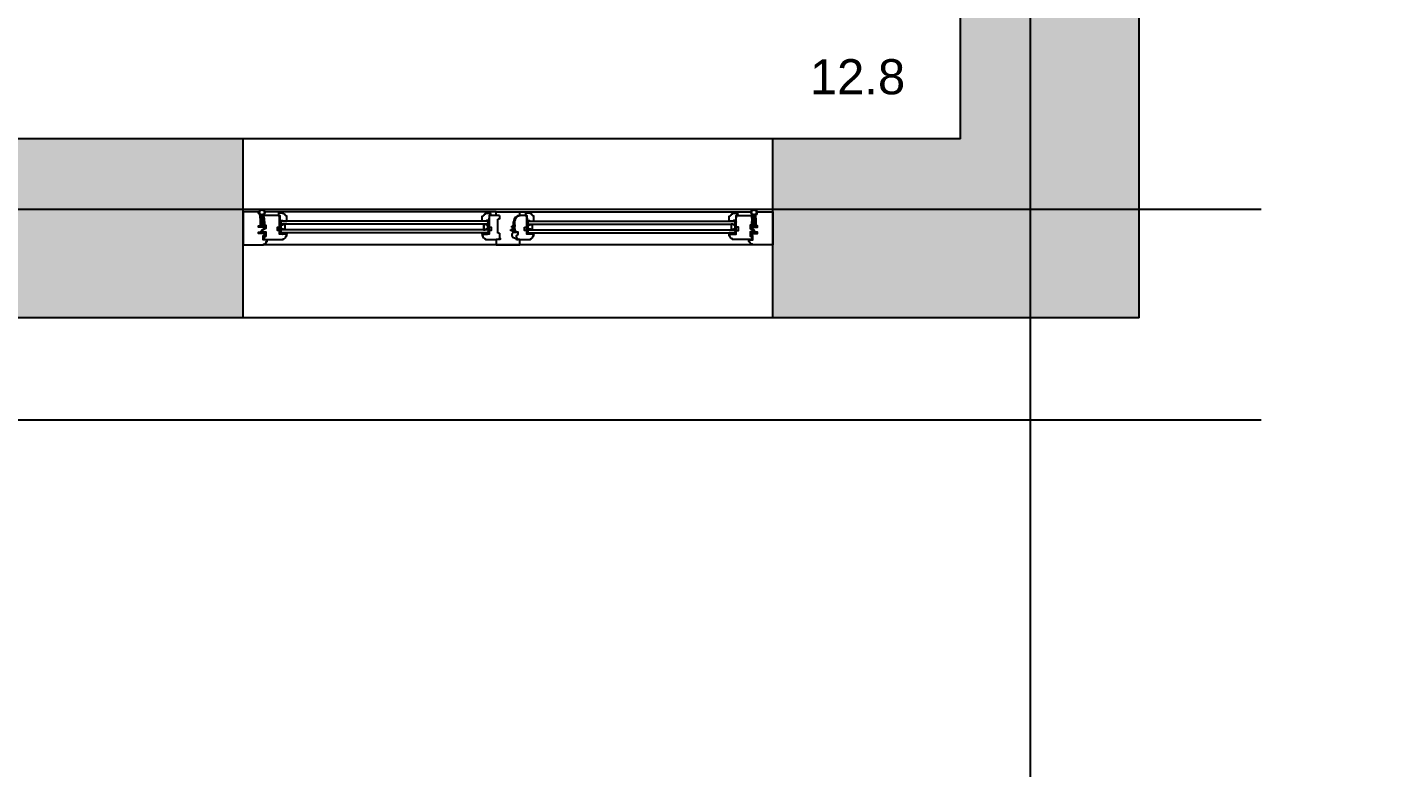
# Model space of a CAD drawing. Header units: millimetres. Extents: x 11159 to 50121, y 18346 to 37577.
# Drawn here: x 42334 to 46228, y 22565 to 24674 of the extents above; entities that cross this region are included whole.
import ezdxf

# ---------------------------------------------------------------- set-up
doc = ezdxf.new("R2010")
doc.units = ezdxf.units.MM
for name, color, linetype in [('area', 1, 'Continuous'), ('axis', 40, 'Continuous'), ('df', 7, 'Continuous'), ('dim', 7, 'Continuous'), ('HATCH', 8, 'Continuous'), ('wall', 5, 'Continuous')]:
    doc.layers.add(name, color=color, linetype=linetype)
doc.styles.add('KOTE', font='romrust.shx', dxfattribs={"width": 0.8})
doc.styles.get("Standard").update_dxf_attribs({"font": 'arial.ttf'})
doc.dimstyles.new('ayala 50', dxfattribs={"dimscale": 50, "dimtxt": 2.5, "dimasz": 1, "dimexe": 1, "dimexo": 2, "dimgap": 1, "dimtad": 1, "dimdec": 4, "dimzin": 9, "dimdsep": 46, "dimtxsty": 'KOTE', "dimblk": 'ARCHTICK', "dimcen": 0.09, "dimdle": 1, "dimadec": 0, "dimazin": 0, "dimtfac": 0.666667, "dimtdec": 4, "dimtix": 1, "dimtmove": 2, "dimatfit": 3, "dimfxl": 1, "dimtvp": 1, "dimtolj": 1, "dimarcsym": 0})

# ---------------------------------------------------------------- blocks, each defined once
blk = doc.blocks.new('_ArchTick')
at = {"color": 0, "linetype": 'ByBlock', "const_width": 0.15}
blk.add_lwpolyline([(-0.5, -0.5), (0.5, 0.5)], dxfattribs=at)
blk = doc.blocks.new('*D52')
at = {"layer": 'Defpoints', "color": 0}
for p in [(49394.9, 26556.4), (45194.9, 19753.4), (49394.9, 19753.4)]:
    blk.add_point(p, dxfattribs=at)
at = {"layer": 'dim', "color": 4, "lineweight": -2}
for p, q in [((49394.9, 26456.4), (49394.9, 19653.4)), ((45094.9, 19753.4), (49494.9, 19753.4))]:
    blk.add_line(p, q, dxfattribs=at)
at = {"layer": 'dim', "color": 4, "lineweight": -2, "xscale": 100, "yscale": 100, "zscale": 100, "rotation": 180}
blk.add_blockref('_ArchTick', (45194.9, 19753.4), dxfattribs=at)
at = {"layer": 'dim', "color": 4, "lineweight": -2, "xscale": 100, "yscale": 100, "zscale": 100}
blk.add_blockref('_ArchTick', (49394.9, 19753.4), dxfattribs=at)
at = {"layer": 'dim', "color": 3, "insert": (47294.9, 19873.4), "char_height": 200, "attachment_point": 5, "style": 'KOTE'}
blk.add_mtext('\\A1;4200', dxfattribs=at)
blk = doc.blocks.new('*D53')
at = {"layer": 'Defpoints', "color": 0}
for p in [(49394.9, 26556.4), (34394.9, 23556.4), (49394.9, 19246.4)]:
    blk.add_point(p, dxfattribs=at)
at = {"layer": 'dim', "color": 4, "lineweight": -2}
for p, q in [((49394.9, 26456.4), (49394.9, 19146.4)), ((34394.9, 23456.4), (34394.9, 19146.4)), ((34294.9, 19246.4), (49494.9, 19246.4))]:
    blk.add_line(p, q, dxfattribs=at)
at = {"layer": 'dim', "color": 4, "lineweight": -2, "xscale": 100, "yscale": 100, "zscale": 100, "rotation": 180}
blk.add_blockref('_ArchTick', (34394.9, 19246.4), dxfattribs=at)
at = {"layer": 'dim', "color": 4, "lineweight": -2, "xscale": 100, "yscale": 100, "zscale": 100}
blk.add_blockref('_ArchTick', (49394.9, 19246.4), dxfattribs=at)
at = {"layer": 'dim', "color": 3, "insert": (41894.9, 19366.4), "char_height": 200, "attachment_point": 5, "style": 'KOTE'}
blk.add_mtext('\\A1;15000', dxfattribs=at)
blk = doc.blocks.new('Joint-K7335')
at = {"layer": 'df', "color": 7}
for points in [[(3.9, 10.7, -0.206505), (4.5, 11.8, -0.277528), (4.6, 11.7), (4.7, 11.5, 0.626267), (5.4, 11.5, 0.131441), (5.5, 11.7), (5.5, 18, 0.509109), (4.6, 18.4, -0.294424), (2, 18.3, 0.173488), (1.3, 18.5), (0, 18.5), (0, 2.1, 0.415334), (1.2, 0.9, 0.048115), (1.5, 0.9, 0.113375), (1.5, 1), (4, 2.8, 0.235966), (4, 2.9), (4, 3.3, 0.247659), (4, 3.4, 0.287937), (3.6, 3.4), (1.8, 2.3, -0.576722), (1.5, 2.5), (1.5, 3.3, -0.235966), (1.6, 3.5), (4, 5.3, 0.235966), (4, 5.3), (4, 5.7, 0.247659), (4, 5.8, 0.287937), (3.6, 5.8), (1.8, 4.8, -0.576722), (1.5, 5), (1.5, 6.3, -0.384094), (2.6, 7.5, -0.021813), (2.7, 7.5), (6.5, 7.5), (6.5, 7.6, 0.333043), (5.7, 8.5, -0.293245), (5.3, 8.9, 0.008528), (5.2, 9.3, 0.265517), (5, 9.5, 0.023748), (4.8, 9.5, -0.356149), (3.9, 10.7, -0.356149)], [(3.2, 10.8, 0.355005), (4.6, 8.8, -0.567624), (4.7, 8.8, -0.24708), (4.4, 8.7), (2.2, 9, -0.351704), (1.2, 10.1), (1.2, 12.9, -0.414214), (1.5, 13.2), (1.6, 13.2, 0.277073), (1.9, 13.4), (3.7, 16.8, -0.041112), (3.8, 17), (4.1, 17.7, -0.50666), (4.6, 17.7, -0.2771), (4.6, 17.5), (4.6, 13.3, 0.213422), (4.7, 13.1, -0.886227), (4.4, 12.6, 0.250571), (3.2, 10.8)]]:
    blk.add_lwpolyline(points, format="xyb", dxfattribs=at)
blk.add_lwpolyline([(1.6, 17.8, 0.632714), (1, 17.6), (1, 14.2, 0.78091), (1.6, 14.1), (3.2, 17.1, -0.117333), (3.3, 17.2, 1.218085), (3, 17.5, -0.285776), (2.7, 17.3, -0.145588)], format="xyb", close=True, dxfattribs=at)

msp = doc.modelspace()

# ---------------------------------------------------------------- hatches: boundary and pattern name
at = {"ltscale": 10}
h = msp.add_hatch(dxfattribs=at)
h.set_pattern_fill('ANGLE', color=4, scale=0.15, angle=-45, style=0)
h.set_pattern_definition([(45, (40391.3651, 24903.6607), (0.74087113, -0.74087113), [0.762, -0.28575]), (315, (40391.3651, 24903.6607), (-0.74087113, -0.74087113), [0.762, -0.28575])])
edge = h.paths.add_edge_path()
edge.add_line((43053.90031, 24122.0771), (43056.90031, 24122.0771))
edge.add_line((43056.90031, 24122.0771), (43056.90031, 24120.0771))
edge.add_arc((43055.40031, 24120.47322), 1.55142, 194.79301761, 345.20698239, ccw=False)
edge.add_line((43053.90031, 24120.0771), (43053.90031, 24122.0771))
h = msp.add_hatch(dxfattribs=at)
h.set_pattern_fill('ANGLE', color=4, scale=0.15, angle=-45, style=0)
h.set_pattern_definition([(45, (40385.8651, 24903.6607), (0.74087113, -0.74087113), [0.762, -0.28575]), (315, (40385.8651, 24903.6607), (-0.74087113, -0.74087113), [0.762, -0.28575])])
edge = h.paths.add_edge_path()
edge.add_line((43054.41111, 24124.0771), (43060.40031, 24124.0771))
edge.add_arc((43059.65031, 24123.0771), 1.25, -53.13010235, 53.13010235, ccw=False)
edge.add_line((43060.40031, 24122.0771), (43054.41111, 24122.0771))
edge.add_arc((43055.13457, 24123.0771), 1.23426, 125.88414978, 234.11585022, ccw=False)
h = msp.add_hatch(dxfattribs=at)
h.set_pattern_fill('ANGLE', color=4, scale=0.15, angle=-45, style=0)
h.set_pattern_definition([(135, (46319.4356, 24903.6607), (-0.74087113, -0.74087113), [0.762, -0.28575]), (225, (46319.4356, 24903.6607), (0.74087113, -0.74087113), [0.762, -0.28575])])
edge = h.paths.add_edge_path()
edge.add_line((43650.88951, 24124.0771), (43644.90031, 24124.0771))
edge.add_arc((43645.65031, 24123.0771), 1.25, 126.86989765, 233.13010235)
edge.add_line((43644.90031, 24122.0771), (43650.88951, 24122.0771))
edge.add_arc((43650.16605, 24123.0771), 1.23426, 305.88414978, 414.11585022)
h = msp.add_hatch(dxfattribs=at)
h.set_pattern_fill('ANGLE', color=4, scale=0.15, angle=-45, style=0)
h.set_pattern_definition([(135, (46313.9356, 24903.6607), (-0.74087113, -0.74087113), [0.762, -0.28575]), (225, (46313.9356, 24903.6607), (0.74087113, -0.74087113), [0.762, -0.28575])])
edge = h.paths.add_edge_path()
edge.add_line((43651.40031, 24122.0771), (43648.40031, 24122.0771))
edge.add_line((43648.40031, 24122.0771), (43648.40031, 24120.0771))
edge.add_arc((43649.90031, 24120.47322), 1.55142, 194.79301761, 345.20698239)
edge.add_line((43651.40031, 24120.0771), (43651.40031, 24122.0771))
h = msp.add_hatch(dxfattribs=at)
h.set_pattern_fill('ANGLE', color=4, scale=0.15, angle=-45, style=0)
h.set_pattern_definition([(45, (41095.8651, 24903.6607), (0.74087113, -0.74087113), [0.762, -0.28575]), (315, (41095.8651, 24903.6607), (-0.74087113, -0.74087113), [0.762, -0.28575])])
edge = h.paths.add_edge_path()
edge.add_line((43758.40031, 24122.0771), (43761.40031, 24122.0771))
edge.add_line((43761.40031, 24122.0771), (43761.40031, 24120.0771))
edge.add_arc((43759.90031, 24120.47322), 1.55142, 194.79301761, 345.20698239, ccw=False)
edge.add_line((43758.40031, 24120.0771), (43758.40031, 24122.0771))
h = msp.add_hatch(dxfattribs=at)
h.set_pattern_fill('ANGLE', color=4, scale=0.15, angle=-45, style=0)
h.set_pattern_definition([(45, (41090.3651, 24903.6607), (0.74087113, -0.74087113), [0.762, -0.28575]), (315, (41090.3651, 24903.6607), (-0.74087113, -0.74087113), [0.762, -0.28575])])
edge = h.paths.add_edge_path()
edge.add_line((43758.91111, 24124.0771), (43764.90031, 24124.0771))
edge.add_arc((43764.15031, 24123.0771), 1.25, -53.13010235, 53.13010235, ccw=False)
edge.add_line((43764.90031, 24122.0771), (43758.91111, 24122.0771))
edge.add_arc((43759.63457, 24123.0771), 1.23426, 125.88414978, 234.11585022, ccw=False)
h = msp.add_hatch()
h.set_pattern_fill('ANGLE', color=256, scale=0.15, angle=-45, style=0)
h.set_pattern_definition([(135, (47023.9356, 24903.6607), (-0.74087113, -0.74087113), [0.762, -0.28575]), (225, (47023.9356, 24903.6607), (0.74087113, -0.74087113), [0.762, -0.28575])])
edge = h.paths.add_edge_path()
edge.add_line((44355.38951, 24124.0771), (44349.40031, 24124.0771))
edge.add_arc((44350.15031, 24123.0771), 1.25, 126.86989765, 233.13010235)
edge.add_line((44349.40031, 24122.0771), (44355.38951, 24122.0771))
edge.add_arc((44354.66605, 24123.0771), 1.23426, 305.88414978, 414.11585022)
h = msp.add_hatch()
h.set_pattern_fill('ANGLE', color=256, scale=0.15, angle=-45, style=0)
h.set_pattern_definition([(135, (47018.4356, 24903.6607), (-0.74087113, -0.74087113), [0.762, -0.28575]), (225, (47018.4356, 24903.6607), (0.74087113, -0.74087113), [0.762, -0.28575])])
edge = h.paths.add_edge_path()
edge.add_line((44355.90031, 24122.0771), (44352.90031, 24122.0771))
edge.add_line((44352.90031, 24122.0771), (44352.90031, 24120.0771))
edge.add_arc((44354.40031, 24120.47322), 1.55142, 194.79301761, 345.20698239)
edge.add_line((44355.90031, 24120.0771), (44355.90031, 24122.0771))
h = msp.add_hatch(dxfattribs=at)
h.set_pattern_fill('BRASS', color=4, scale=0.3, angle=-45, style=0)
h.set_pattern_definition([(45, (40391.365, 24890.6607), (1.3470384, -1.3470384), []), (45, (40392.0386, 24889.9872), (1.3470384, -1.3470384), [0.9525, -0.47625])])
h.paths.add_polyline_path([(43058.40031, 24085.0771), (43058.40031, 24089.0771), (43070.40031, 24089.0771), (43070.40031, 24085.0771)])
h = msp.add_hatch(dxfattribs=at)
h.set_pattern_fill('ANGLE', color=4, scale=0.15, angle=-45, style=0)
h.set_pattern_definition([(45, (40391.3651, 24890.6607), (0.74087113, -0.74087113), [0.762, -0.28575]), (315, (40391.3651, 24890.6607), (-0.74087113, -0.74087113), [0.762, -0.28575])])
h.paths.add_polyline_path([(43070.40031, 24085.0771), (43070.40031, 24089.0771), (43074.40031, 24089.0771), (43074.40031, 24085.0771)])
h = msp.add_hatch(dxfattribs=at)
h.set_pattern_fill('ANGLE', color=4, scale=0.15, angle=-45, style=0)
h.set_pattern_definition([(135, (46313.9356, 24890.6607), (-0.74087113, -0.74087113), [0.762, -0.28575]), (225, (46313.9356, 24890.6607), (0.74087113, -0.74087113), [0.762, -0.28575])])
h.paths.add_polyline_path([(43634.90031, 24085.0771), (43634.90031, 24089.0771), (43630.90031, 24089.0771), (43630.90031, 24085.0771)])
h = msp.add_hatch(dxfattribs=at)
h.set_pattern_fill('BRASS', color=4, scale=0.3, angle=-45, style=0)
h.set_pattern_definition([(135, (46313.9356, 24890.6607), (-1.3470384, -1.3470384), []), (135, (46313.262, 24889.9872), (-1.3470384, -1.3470384), [0.9525, -0.47625])])
h.paths.add_polyline_path([(43646.90031, 24085.0771), (43646.90031, 24089.0771), (43634.90031, 24089.0771), (43634.90031, 24085.0771)])
h = msp.add_hatch(dxfattribs=at)
h.set_pattern_fill('ANSI35', color=4, scale=0.2, style=0)
h.set_pattern_definition([(225, (43592.3109, 26755.0439), (0.8980256, -0.8980256), []), (225, (43591.4129, 26755.0439), (0.8980256, -0.8980256), [1.5875, -0.3175, 0, -0.3175])])
h.paths.add_polyline_path([(43682.90031, 24070.0771), (43680.90031, 24070.0771), (43680.90031, 24074.0771), (43682.90031, 24074.0771)])
h = msp.add_hatch(dxfattribs=at)
h.set_pattern_fill('BRASS', color=4, scale=0.3, angle=-45, style=0)
h.set_pattern_definition([(45, (41095.865, 24890.6607), (1.3470384, -1.3470384), []), (45, (41096.5386, 24889.9872), (1.3470384, -1.3470384), [0.9525, -0.47625])])
h.paths.add_polyline_path([(43762.90031, 24085.0771), (43762.90031, 24089.0771), (43774.90031, 24089.0771), (43774.90031, 24085.0771)])
h = msp.add_hatch(dxfattribs=at)
h.set_pattern_fill('ANGLE', color=4, scale=0.15, angle=-45, style=0)
h.set_pattern_definition([(45, (41095.8651, 24890.6607), (0.74087113, -0.74087113), [0.762, -0.28575]), (315, (41095.8651, 24890.6607), (-0.74087113, -0.74087113), [0.762, -0.28575])])
h.paths.add_polyline_path([(43774.90031, 24085.0771), (43774.90031, 24089.0771), (43778.90031, 24089.0771), (43778.90031, 24085.0771)])
h = msp.add_hatch()
h.set_pattern_fill('ANGLE', color=256, scale=0.15, angle=-45, style=0)
h.set_pattern_definition([(135, (47018.4356, 24890.6607), (-0.74087113, -0.74087113), [0.762, -0.28575]), (225, (47018.4356, 24890.6607), (0.74087113, -0.74087113), [0.762, -0.28575])])
h.paths.add_polyline_path([(44339.40031, 24085.0771), (44339.40031, 24089.0771), (44335.40031, 24089.0771), (44335.40031, 24085.0771)])
h = msp.add_hatch()
h.set_pattern_fill('BRASS', color=256, scale=0.3, angle=-45, style=0)
h.set_pattern_definition([(135, (47018.4356, 24890.6607), (-1.3470384, -1.3470384), []), (135, (47017.762, 24889.9872), (-1.3470384, -1.3470384), [0.9525, -0.47625])])
h.paths.add_polyline_path([(44351.40031, 24085.0771), (44351.40031, 24089.0771), (44339.40031, 24089.0771), (44339.40031, 24085.0771)])
at = {"layer": 'HATCH', "true_color": 0x2b2b2b}
h = msp.add_hatch(color=250, dxfattribs=at)
h.dxf.hatch_style = 1
h.paths.add_polyline_path([(38584.90031, 23756.3771), (38119.90031, 23756.3771), (38119.90031, 24551.33276), (37869.90031, 24551.33276), (37869.90031, 24356.3771), (36639.90031, 24356.3771), (36639.90031, 23846.3771), (37684.90031, 23846.3771), (37684.90031, 23246.3771), (38584.90031, 23246.3771)])
h.paths.add_polyline_path([(35129.90031, 24356.3771), (34594.90031, 24356.3771), (34594.90031, 28296.3771), (36414.90031, 28296.3771), (36414.90031, 28896.3771), (37869.90031, 28896.3771), (37869.90031, 25361.33276), (38119.90031, 25361.33276), (38119.90031, 30696.3771), (40509.90031, 30696.3771), (40509.90031, 30816.3771), (38119.90031, 30816.3771), (38119.90031, 31066.3771), (37869.90031, 31066.3771), (37869.90031, 30816.3771), (37219.90031, 30816.3771), (37219.90031, 30696.3771), (37869.90031, 30696.3771), (37869.90031, 29016.3771), (36414.90031, 29016.3771), (36414.90031, 29366.37714), (36294.90031, 29366.37714), (36294.90031, 28416.3771), (34594.90031, 28416.3771), (34594.90031, 28801.3771), (34084.90031, 28801.3771), (34084.90031, 23846.3771), (35129.90031, 23846.3771)])
h.paths.add_polyline_path([(42949.90031, 24356.3771), (41719.90031, 24356.3771), (41719.90031, 27856.3771), (41794.90031, 27856.3771), (41794.90031, 27976.3771), (41719.90031, 27976.3771), (41719.90031, 28581.3771), (41469.90031, 28581.3771), (41469.90031, 23756.3771), (41004.90031, 23756.3771), (41004.90031, 23246.3771), (41904.90031, 23246.3771), (41904.90031, 23846.3771), (42949.90031, 23846.3771)])
h.paths.add_polyline_path([(45504.90031, 35266.3771), (44249.90031, 35266.3771), (44249.90031, 34756.3771), (44994.90031, 34756.3771), (44994.90031, 30816.3771), (42504.90031, 30816.3771), (42504.90031, 30696.3771), (42599.90031, 30696.3771), (42599.90031, 30106.3771), (42719.90031, 30106.3771), (42719.90031, 30696.3771), (44194.90031, 30696.3771), (44194.90031, 30296.3771), (44994.90031, 30296.3771), (44994.90031, 28576.3771), (42719.90031, 28576.3771), (42719.90031, 29396.3771), (42599.90031, 29396.3771), (42599.90031, 27976.3771), (42504.90031, 27976.3771), (42504.90031, 27856.3771), (42719.90031, 27856.3771), (42719.90031, 28456.3771), (44994.90031, 28456.3771), (44994.90031, 24356.3771), (44459.90031, 24356.3771), (44459.90031, 23846.3771), (45504.90031, 23846.3771)])
h.paths.add_polyline_path([(44994.90031, 30416.3771), (44314.90031, 30416.3771), (44314.90031, 30696.3771), (44994.90031, 30696.3771)], flags=16)
h.paths.add_polyline_path([(41719.90031, 34756.3771), (42539.90031, 34756.3771), (42539.90031, 35266.3771), (40649.90031, 35266.3771), (40649.90031, 34756.3771), (41469.90031, 34756.3771), (41469.90031, 30816.3771), (41319.90031, 30816.3771), (41319.90031, 30696.3771), (41469.90031, 30696.3771), (41469.90031, 30091.3771), (41719.90031, 30091.3771), (41719.90031, 30696.3771), (41794.90031, 30696.3771), (41794.90031, 30816.3771), (41719.90031, 30816.3771), (41719.90031, 30856.3771)])
h.paths.add_polyline_path([(36509.90031, 30816.3771), (34594.90031, 30816.3771), (34594.90031, 34756.3771), (35339.90031, 34756.3771), (35339.90031, 35266.3771), (34084.90031, 35266.3771), (34084.90031, 30311.3771), (34594.90031, 30311.3771), (34594.90031, 30696.3771), (36294.90031, 30696.3771), (36294.90031, 30076.37714), (36414.90031, 30076.37714), (36414.90031, 30696.3771), (36509.90031, 30696.3771)])
h.paths.add_polyline_path([(38939.90031, 35266.3771), (37049.90031, 35266.3771), (37049.90031, 34756.3771), (37869.90031, 34756.3771), (37869.90031, 34506.3771), (38119.90031, 34506.3771), (38119.90031, 34756.3771), (38939.90031, 34756.3771)])
h.paths.add_polyline_path([(38497.03235, 36456.3771), (38097.03235, 36456.3771), (38097.03235, 36056.3771), (38497.03235, 36056.3771)])
h.paths.add_polyline_path([(41492.76828, 36456.3771), (41092.76828, 36456.3771), (41092.76828, 36056.3771), (41492.76828, 36056.3771)])

# ---------------------------------------------------------------- linework, layer by layer
for p, q in [((42993.90031, 24148.3771), (42994.66761, 24148.3771)), ((43670.90031, 24149.0771), (43738.90031, 24149.0771)), ((43670.90031, 24138.0771), (43670.90031, 24149.0771)), ((43738.90031, 24138.5771), (43738.90031, 24149.0771)), ((44415.90031, 24148.3771), (44415.13301, 24148.3771)), ((43000.90031, 24112.3771), (43002.90031, 24112.3771)), ((43648.40031, 24122.0771), (43648.40031, 24089.0771)), ((43680.90031, 24138.0771), (43670.90031, 24138.0771)), ((43680.90031, 24128.0771), (43675.90031, 24128.0771)), ((43675.90031, 24088.0771), (43675.90031, 24128.0771)), ((43680.90031, 24138.0771), (43680.90031, 24128.0771)), ((43720.90031, 24107.5771), (43720.90031, 24120.5771)), ((43726.90031, 24108.58636), (43723.90031, 24108.58636)), ((43726.90031, 24128.58636), (43726.03864, 24128.58636)), ((44352.90031, 24122.0771), (44352.90031, 24089.0771)), ((44408.90031, 24112.3771), (44406.90031, 24112.3771)), ((43670.90031, 24070.0771), (43670.90031, 24055.0771)), ((43680.90031, 24070.0771), (43670.90031, 24070.0771)), ((43680.90031, 24088.0771), (43675.90031, 24088.0771)), ((43680.90031, 24088.0771), (43680.90031, 24070.0771)), ((43738.90031, 24069.5771), (43733.90031, 24069.5771)), ((43738.90031, 24055.0771), (43738.90031, 24069.5771)), ((43670.90031, 24055.0771), (43738.90031, 24055.0771))]:
    msp.add_line(p, q)
at = {"color": 4, "ltscale": 10}
for p, q in [((42997.90031, 24130.3771), (42997.90031, 24139.59379)), ((43009.72807, 24130.66754), (43009.2757, 24139.87312)), ((44400.07255, 24130.66754), (44400.52492, 24139.87312)), ((44411.90031, 24130.3771), (44411.90031, 24139.59379)), ((43053.90031, 24088.0771), (43056.90031, 24119.0771)), ((43056.90031, 24088.0771), (43053.90031, 24119.0771)), ((43648.40031, 24122.0771), (43056.90031, 24122.0771)), ((43056.90031, 24122.0771), (43056.90031, 24089.0771)), ((43648.40031, 24113.5771), (43056.90031, 24113.5771)), ((43648.40031, 24088.0771), (43651.40031, 24119.0771)), ((43651.40031, 24088.0771), (43648.40031, 24119.0771)), ((43715.90031, 24104.5771), (43715.90031, 24107.5771)), ((43720.90031, 24107.5771), (43715.90031, 24107.5771)), ((43720.90031, 24104.5771), (43715.90031, 24104.5771)), ((43719.90031, 24100.7771), (43720.90031, 24100.7771)), ((43719.90031, 24098.7771), (43719.90031, 24100.7771)), ((43720.90031, 24100.7771), (43720.90031, 24104.5771)), ((43761.40031, 24088.0771), (43758.40031, 24119.0771)), ((43758.40031, 24088.0771), (43761.40031, 24119.0771)), ((43761.40031, 24122.0771), (44352.90031, 24122.0771)), ((43761.40031, 24122.0771), (43761.40031, 24089.0771)), ((43761.40031, 24113.5771), (44352.90031, 24113.5771)), ((43648.40031, 24097.5771), (43056.90031, 24097.5771)), ((43648.40031, 24089.0771), (43056.90031, 24089.0771)), ((43712.90031, 24094.7771), (43712.90031, 24098.7771)), ((43712.90031, 24098.7771), (43719.90031, 24098.7771)), ((43719.90031, 24094.7771), (43712.90031, 24094.7771)), ((43719.90031, 24090.7771), (43719.90031, 24094.7771)), ((43720.90031, 24090.7771), (43719.90031, 24090.7771)), ((43720.90031, 24090.37645), (43720.90031, 24090.7771)), ((43761.40031, 24097.5771), (44352.90031, 24097.5771)), ((43761.40031, 24089.0771), (44352.90031, 24089.0771))]:
    msp.add_line(p, q, dxfattribs=at)
at = {"color": 8, "ltscale": 10}
for p, q in [((43670.90031, 24148.3771), (43012.13301, 24148.3771)), ((43738.90031, 24148.3771), (44397.66761, 24148.3771)), ((44401.90031, 24054.3771), (43007.90031, 24054.3771))]:
    msp.add_line(p, q, dxfattribs=at)
at = {"color": 3}
for p, q in [((44355.90031, 24088.0771), (44352.90031, 24119.0771)), ((44352.90031, 24088.0771), (44355.90031, 24119.0771))]:
    msp.add_line(p, q, dxfattribs=at)
for points in [[(43002.90031, 24112.3771), (43002.90031, 24138.0771, -0.4142135624), (42993.90031, 24147.0771), (42993.90031, 24148.3771), (42949.90031, 24148.3771), (42949.90031, 24054.3771), (43007.90031, 24054.3771), (43007.90031, 24056.3771, 0.4142135624), (43015.90031, 24064.3771), (43017.90031, 24064.3771), (43017.90031, 24068.5771), (43006.90031, 24068.5771), (43006.90031, 24080.5771), (43011.90031, 24083.5771), (43011.90031, 24086.0771), (43011.40031, 24086.5771), (42993.40031, 24086.5771), (42993.40031, 24090.5771), (43000.90031, 24090.5771), (43000.90031, 24093.8771), (43002.90031, 24093.8771), (43002.90031, 24096.6771), (43011.90031, 24102.0771), (43011.90031, 24104.5771), (43011.40031, 24105.0771), (42993.40031, 24105.0771), (42993.40031, 24109.0771), (43000.90031, 24109.0771), (43000.90031, 24112.3771)], [(44406.90031, 24112.3771), (44406.90031, 24138.0771, 0.4142135624), (44415.90031, 24147.0771), (44415.90031, 24148.3771), (44459.90031, 24148.3771), (44459.90031, 24054.3771), (44401.90031, 24054.3771), (44401.90031, 24056.3771, -0.4142135624), (44393.90031, 24064.3771), (44391.90031, 24064.3771), (44391.90031, 24068.5771), (44402.90031, 24068.5771), (44402.90031, 24080.5771), (44397.90031, 24083.5771), (44397.90031, 24086.0771), (44398.40031, 24086.5771), (44416.40031, 24086.5771), (44416.40031, 24090.5771), (44408.90031, 24090.5771), (44408.90031, 24093.8771), (44406.90031, 24093.8771), (44406.90031, 24096.6771), (44397.90031, 24102.0771), (44397.90031, 24104.5771), (44398.40031, 24105.0771), (44416.40031, 24105.0771), (44416.40031, 24109.0771), (44408.90031, 24109.0771), (44408.90031, 24112.3771)], [(43670.90031, 24138.0771), (43651.40031, 24138.0771), (43651.40031, 24105.0771), (43657.40031, 24105.0771), (43657.40031, 24095.0771), (43651.40031, 24095.0771), (43651.40031, 24085.0771), (43630.90031, 24085.0771), (43630.90031, 24080.0771), (43632.90031, 24080.0771, 0.4142135624), (43640.90031, 24072.0771), (43640.90031, 24070.0771), (43670.90031, 24070.0771)]]:
    msp.add_lwpolyline(points, format="xyb")
at = {"color": 4, "ltscale": 10}
for points in [[(43054.90031, 24124.0771), (43061.90031, 24124.0771), (43061.90031, 24122.0771), (43074.40031, 24122.0771), (43074.40031, 24136.0771, -0.3276927682), (43069.40031, 24139.5771, 0.3276927682), (43064.40031, 24143.0771), (43064.40031, 24145.0771), (43050.65031, 24145.0771), (43049.40031, 24138.0771), (43054.40031, 24138.0771), (43054.90031, 24124.0771)], [(43054.41111, 24124.0771), (43060.40031, 24124.0771, -0.5), (43060.40031, 24122.0771), (43054.41111, 24122.0771, -0.5107995579)], [(43053.90031, 24122.0771), (43056.90031, 24122.0771), (43056.90031, 24120.0771, -0.7702007466), (43053.90031, 24120.0771)], [(43650.88951, 24124.0771), (43644.90031, 24124.0771, 0.5), (43644.90031, 24122.0771), (43650.88951, 24122.0771, 0.5107995579)], [(43651.40031, 24122.0771), (43648.40031, 24122.0771), (43648.40031, 24120.0771, 0.7702007466), (43651.40031, 24120.0771)], [(43720.65031, 24105.1771), (43720.65031, 24104.5771), (43720.9207, 24104.5771, 0.0010032167), (43720.9268, 24104.53986, 0.0541309212), (43721.24323, 24103.40688, 0.0971632325), (43721.83172, 24102.49723, 0.2034527507), (43722.35031, 24102.2771, 0.2034527507), (43722.8689, 24102.49723, 0.0971632325), (43723.45739, 24103.40688, 0.0541309212), (43723.77382, 24104.53986, 0.0410715218), (43723.90031, 24106.0771, 0.0410715218), (43723.77382, 24107.61435, 0.0541309212), (43723.45739, 24108.74732, 0.0971632325), (43722.8689, 24109.65697, 0.2034527507), (43722.35031, 24109.8771, 0.2034527507), (43721.83172, 24109.65697, 0.0971632325), (43721.24323, 24108.74732, 0.0541309212), (43720.9268, 24107.61435, 0.0010032167), (43720.9207, 24107.5771), (43720.65031, 24107.5771), (43720.65031, 24106.9771), (43719.36648, 24106.9771), (43720.2271, 24107.5771), (43719.6946, 24107.5771), (43718.6564, 24106.9771), (43718.17828, 24106.9771), (43718.98426, 24107.5771), (43718.54738, 24107.5771), (43717.49552, 24106.9771), (43717.12669, 24106.9771), (43717.89168, 24107.5771), (43717.49579, 24107.5771), (43716.64971, 24107.09689, 0.231748257), (43716.20324, 24106.44301), (43716.15031, 24106.0771), (43716.20324, 24105.71119, 0.231748257), (43716.64971, 24105.05732), (43717.49579, 24104.5771), (43717.89168, 24104.5771), (43717.12669, 24105.1771), (43717.49552, 24105.1771), (43718.54738, 24104.5771), (43718.83426, 24104.5771), (43718.17828, 24105.1771), (43718.6564, 24105.1771), (43719.6946, 24104.5771), (43720.2271, 24104.5771), (43719.36648, 24105.1771)], [(43723.20031, 24106.0771, 0.0410715218), (43723.08324, 24107.49993, 0.0541309212), (43722.80746, 24108.48735, 0.0971632325), (43722.36536, 24109.17071, 0.2034527507), (43722.35031, 24109.1771, 0.2034527507), (43722.33526, 24109.17071, 0.0971632325), (43721.89316, 24108.48735, 0.0541309212), (43721.61738, 24107.49993, 0.0410715218), (43721.50031, 24106.0771, 0.0410715218), (43721.61738, 24104.65428, 0.0541309212), (43721.89316, 24103.66686, 0.0971632325), (43722.33526, 24102.98349, 0.2034527507), (43722.35031, 24102.9771, 0.2034527507), (43722.36536, 24102.98349, 0.0971632325), (43722.80746, 24103.66686, 0.0541309212), (43723.08324, 24104.65428, 0.0410715218)], [(43758.91111, 24124.0771), (43764.90031, 24124.0771, -0.5), (43764.90031, 24122.0771), (43758.91111, 24122.0771, -0.5107995579)], [(43758.40031, 24122.0771), (43761.40031, 24122.0771), (43761.40031, 24120.0771, -0.7702007466), (43758.40031, 24120.0771)], [(43713.97088, 24096.28923, 0.231748257), (43714.56618, 24095.41739), (43715.69428, 24094.7771), (43716.02213, 24094.7771), (43715.00215, 24095.5771), (43715.49393, 24095.5771), (43716.89641, 24094.7771), (43717.2789, 24094.7771), (43716.20427, 24095.5771), (43716.84177, 24095.5771), (43718.22603, 24094.7771), (43718.73603, 24094.7771), (43717.58854, 24095.5771), (43719.90031, 24095.5771), (43719.90031, 24090.8771, -0.0110124335), (43730.03352, 24090.94524, 0.3900729331), (43730.40031, 24091.34386), (43730.40031, 24091.52682, 0.3609113026), (43730.07403, 24091.91997), (43729.38033, 24092.05004), (43727.85792, 24092.22915, -0.0279381401), (43722.43616, 24092.70787, -0.3794190139), (43721.60031, 24093.70706), (43721.60031, 24098.6771, 0.4142135624), (43721.20031, 24099.0771), (43719.90031, 24099.0771), (43719.90031, 24097.9771), (43717.58854, 24097.9771), (43718.73603, 24098.7771), (43718.22603, 24098.7771), (43716.84177, 24097.9771), (43716.20427, 24097.9771), (43717.2789, 24098.7771), (43716.89641, 24098.7771), (43715.49393, 24097.9771), (43715.00215, 24097.9771), (43716.02213, 24098.7771), (43715.69428, 24098.7771), (43714.56618, 24098.13682, 0.231748257), (43713.97088, 24097.26498), (43713.90031, 24096.7771)]]:
    msp.add_lwpolyline(points, format="xyb", close=True, dxfattribs=at)
for points in [[(43650.40031, 24124.0771), (43643.40031, 24124.0771), (43643.40031, 24122.0771), (43630.90031, 24122.0771), (43630.90031, 24136.0771, 0.3276927682), (43635.90031, 24139.5771, -0.3276927682), (43640.90031, 24143.0771), (43640.90031, 24145.0771), (43654.65031, 24145.0771), (43655.90031, 24138.0771), (43650.90031, 24138.0771), (43650.40031, 24124.0771)], [(43759.40031, 24124.0771), (43766.40031, 24124.0771), (43766.40031, 24122.0771), (43778.90031, 24122.0771), (43778.90031, 24136.0771, -0.3276927682), (43773.90031, 24139.5771, 0.3276927682), (43768.90031, 24143.0771), (43768.90031, 24145.0771), (43755.15031, 24145.0771), (43753.90031, 24138.0771), (43758.90031, 24138.0771), (43759.40031, 24124.0771)], [(44354.90031, 24124.0771), (44347.90031, 24124.0771), (44347.90031, 24122.0771), (44335.40031, 24122.0771), (44335.40031, 24136.0771, 0.3276927682), (44340.40031, 24139.5771, -0.3276927682), (44345.40031, 24143.0771), (44345.40031, 24145.0771), (44359.15031, 24145.0771), (44360.40031, 24138.0771), (44355.40031, 24138.0771), (44354.90031, 24124.0771)], [(43005.90031, 24092.0771), (43014.40031, 24092.0771), (43014.40031, 24079.07909), (43010.39687, 24076.7571, 0.2674173791), (43009.40031, 24075.02703), (43009.40031, 24070.5771), (43009.90031, 24070.0771), (43064.40031, 24070.0771), (43064.40031, 24072.0771, 0.4142135624), (43072.40031, 24080.0771), (43074.40031, 24080.0771), (43074.40031, 24085.0771), (43053.90031, 24085.0771), (43053.90031, 24095.0771), (43047.90031, 24095.0771), (43047.90031, 24105.0771), (43053.90031, 24105.0771), (43053.90031, 24138.0771), (43004.88729, 24138.0771), (43004.40031, 24137.57727), (43005.10344, 24111.07693), (43005.61646, 24110.5771), (43014.40031, 24110.5771), (43014.40031, 24101.57708), (43005.40031, 24096.07709), (43005.40031, 24092.5771)], [(43752.40031, 24105.0771), (43758.40031, 24105.0771), (43758.40031, 24138.0771), (43741.90031, 24138.0771, 0.4142135624), (43723.90031, 24120.0771), (43723.90031, 24100.5771), (43724.90031, 24100.5771), (43724.90031, 24092.5771), (43733.40031, 24091.5771), (43733.40031, 24083.8771), (43729.37132, 24081.45971, 0.2634471391), (43728.40031, 24079.74472), (43728.40031, 24078.5771, 0.4142135624), (43736.90031, 24070.0771), (43768.90031, 24070.0771), (43768.90031, 24072.0771, 0.4142135624), (43776.90031, 24080.0771), (43778.90031, 24080.0771), (43778.90031, 24085.0771), (43758.40031, 24085.0771), (43758.40031, 24095.0771), (43752.40031, 24095.0771)], [(44403.90031, 24092.0771), (44395.40031, 24092.0771), (44395.40031, 24079.07909), (44399.40375, 24076.7571, -0.2674173791), (44400.40031, 24075.02703), (44400.40031, 24070.5771), (44399.90031, 24070.0771), (44345.40031, 24070.0771), (44345.40031, 24072.0771, -0.4142135624), (44337.40031, 24080.0771), (44335.40031, 24080.0771), (44335.40031, 24085.0771), (44355.90031, 24085.0771), (44355.90031, 24095.0771), (44361.90031, 24095.0771), (44361.90031, 24105.0771), (44355.90031, 24105.0771), (44355.90031, 24138.0771), (44404.91333, 24138.0771), (44405.40031, 24137.57727), (44404.69718, 24111.07693), (44404.18416, 24110.5771), (44395.40031, 24110.5771), (44395.40031, 24101.57708), (44404.40031, 24096.07709), (44404.40031, 24092.5771)], [(44355.38951, 24124.0771), (44349.40031, 24124.0771, 0.5), (44349.40031, 24122.0771), (44355.38951, 24122.0771, 0.5107995579)], [(44355.90031, 24122.0771), (44352.90031, 24122.0771), (44352.90031, 24120.0771, 0.7702007466), (44355.90031, 24120.0771)]]:
    msp.add_lwpolyline(points, format="xyb", close=True)
for points in [[(43002.90031, 24130.3771), (42997.90031, 24130.3771), (42997.90031, 24112.3771), (43002.90031, 24112.3771)], [(43004.7341, 24130.42213), (43009.72807, 24130.66754), (43010.61155, 24112.68924), (43005.61758, 24112.44383)], [(43053.90031, 24119.0771), (43056.90031, 24119.0771), (43056.90031, 24088.0771), (43053.90031, 24088.0771)], [(43651.40031, 24119.0771), (43648.40031, 24119.0771), (43648.40031, 24088.0771), (43651.40031, 24088.0771)], [(43758.40031, 24119.0771), (43761.40031, 24119.0771), (43761.40031, 24088.0771), (43758.40031, 24088.0771)], [(44405.06652, 24130.42213), (44400.07255, 24130.66754), (44399.18907, 24112.68924), (44404.18305, 24112.44383)], [(44406.90031, 24130.3771), (44411.90031, 24130.3771), (44411.90031, 24112.3771), (44406.90031, 24112.3771)], [(43058.40031, 24085.0771), (43058.40031, 24089.0771), (43070.40031, 24089.0771), (43070.40031, 24085.0771)], [(43070.40031, 24085.0771), (43070.40031, 24089.0771), (43074.40031, 24089.0771), (43074.40031, 24085.0771)], [(43634.90031, 24085.0771), (43634.90031, 24089.0771), (43630.90031, 24089.0771), (43630.90031, 24085.0771)], [(43646.90031, 24085.0771), (43646.90031, 24089.0771), (43634.90031, 24089.0771), (43634.90031, 24085.0771)], [(43682.90031, 24070.0771), (43680.90031, 24070.0771), (43680.90031, 24074.0771), (43682.90031, 24074.0771)], [(43762.90031, 24085.0771), (43762.90031, 24089.0771), (43774.90031, 24089.0771), (43774.90031, 24085.0771)], [(43774.90031, 24085.0771), (43774.90031, 24089.0771), (43778.90031, 24089.0771), (43778.90031, 24085.0771)]]:
    msp.add_lwpolyline(points, close=True, dxfattribs=at)
at = {"color": 6}
for points in [[(43068.89997, 24113.57664), (43068.89997, 24097.57664), (43063.89997, 24097.57664), (43063.89997, 24098.57664), (43056.89997, 24101.00997), (43056.89997, 24110.14331), (43063.89997, 24112.57664), (43063.89997, 24113.57664)], [(43068.39997, 24113.07664), (43068.39997, 24098.07664), (43064.39997, 24098.07664), (43064.39997, 24098.93218), (43057.39997, 24101.36551), (43057.39997, 24109.78777), (43064.39997, 24112.2211), (43064.39997, 24113.07664)], [(43635.40066, 24113.57664), (43635.40066, 24097.57664), (43640.40066, 24097.57664), (43640.40066, 24098.57664), (43648.40066, 24101.00997), (43648.40066, 24110.14331), (43640.40066, 24112.57664), (43640.40066, 24113.57664)], [(43635.90066, 24113.07664), (43635.90066, 24098.07664), (43639.90066, 24098.07664), (43639.90066, 24098.93218), (43647.90066, 24101.36551), (43647.90066, 24109.78777), (43639.90066, 24112.2211), (43639.90066, 24113.07664)], [(43774.39997, 24113.57664), (43774.39997, 24097.57664), (43769.39997, 24097.57664), (43769.39997, 24098.57664), (43761.39997, 24101.00997), (43761.39997, 24110.14331), (43769.39997, 24112.57664), (43769.39997, 24113.57664)], [(43773.89997, 24113.07664), (43773.89997, 24098.07664), (43769.89997, 24098.07664), (43769.89997, 24098.93218), (43761.89997, 24101.36551), (43761.89997, 24109.78777), (43769.89997, 24112.2211), (43769.89997, 24113.07664)], [(44340.90066, 24113.57664), (44340.90066, 24097.57664), (44345.90066, 24097.57664), (44345.90066, 24098.57664), (44352.90066, 24101.00997), (44352.90066, 24110.14331), (44345.90066, 24112.57664), (44345.90066, 24113.57664)], [(44341.40066, 24113.07664), (44341.40066, 24098.07664), (44345.40066, 24098.07664), (44345.40066, 24098.93218), (44352.40066, 24101.36551), (44352.40066, 24109.78777), (44345.40066, 24112.2211), (44345.40066, 24113.07664)]]:
    msp.add_lwpolyline(points, close=True, dxfattribs=at)
for points in [[(44355.90031, 24119.0771), (44352.90031, 24119.0771), (44352.90031, 24088.0771), (44355.90031, 24088.0771)], [(44339.40031, 24085.0771), (44339.40031, 24089.0771), (44335.40031, 24089.0771), (44335.40031, 24085.0771)], [(44351.40031, 24085.0771), (44351.40031, 24089.0771), (44339.40031, 24089.0771), (44339.40031, 24085.0771)]]:
    msp.add_lwpolyline(points, close=True)
at = {"color": 4, "ltscale": 10}
for centre, radius in [((43003.40031, 24147.3771), 8.75), ((43003.40031, 24147.3771), 7), ((44406.40031, 24147.3771), 8.75), ((44406.40031, 24147.3771), 7)]:
    msp.add_circle(centre, radius, dxfattribs=at)
msp.add_arc((43738.90031, 24120.5771), 18, 90, 180)
for centre, radius, start, end in [((43723.40031, 24082.7771), 8, 108.20995687, 270.71288965), ((43733.90031, 24082.5771), 13, 216.86648624, 270)]:
    msp.add_arc(centre, radius, start, end, dxfattribs=at)
at = {"layer": 'axis'}
for p, q in [((45194.90031, 18746.3771), (45194.90031, 35956.3771)), ((32518.80156, 24156.3771), (45852.34427, 24156.3771)), ((32518.80156, 23556.3771), (45852.34427, 23556.3771))]:
    msp.add_line(p, q, dxfattribs=at)
at = {"layer": 'wall', "color": 5}
for p, q in [((45504.90031, 23846.3771), (45504.90031, 35266.3771)), ((44994.90031, 24356.3771), (44994.90031, 28456.3771)), ((42949.90031, 24356.3771), (41719.90031, 24356.3771)), ((42949.90031, 23846.3771), (42949.90031, 24356.3771)), ((44994.90031, 24356.3771), (44459.90031, 24356.3771)), ((44459.90031, 23846.3771), (44459.90031, 24356.3771)), ((42949.90031, 23846.3771), (41904.90031, 23846.3771)), ((45504.90031, 23846.3771), (44459.90031, 23846.3771))]:
    msp.add_line(p, q, dxfattribs=at)
at = {"layer": 'wall', "color": 4}
for p, q in [((44459.90031, 24356.3771), (42949.90031, 24356.3771)), ((44459.90031, 23846.3771), (42949.90031, 23846.3771))]:
    msp.add_line(p, q, dxfattribs=at)

# ---------------------------------------------------------------- block references
at = {"layer": 'wall', "color": 4, "ltscale": 10, "xscale": -1, "rotation": 270}
for p in [(42993.40031, 24105.0771), (42993.40031, 24086.5771)]:
    msp.add_blockref('Joint-K7335', p, dxfattribs=at)
at = {"layer": 'wall', "color": 4, "ltscale": 10, "rotation": 90}
msp.add_blockref('Joint-K7335', (44416.40031, 24105.0771), dxfattribs=at)
at = {"layer": 'wall', "rotation": 90}
msp.add_blockref('Joint-K7335', (44416.40031, 24086.5771), dxfattribs=at)

# ---------------------------------------------------------------- texts
at = {"layer": 'area', "color": 250, "linetype": 'Continuous', "insert": (44565.6447, 24583.58405), "char_height": 100, "attachment_point": 1}
msp.add_mtext('12.8', dxfattribs=at)

# ---------------------------------------------------------------- dimensions: what is measured, and where the dimension line sits
at = {"layer": 'dim'}
for base, p1, picture, middle in [((49394.90031, 19246.3771), (34394.90031, 23556.3771), '*D53', (41894.90031, 19366.3771)), ((49394.90031, 19753.3771), (45194.90031, 19753.3771), '*D52', (47294.90031, 19873.3771))]:
    dim = msp.add_linear_dim(base=base, p1=p1, p2=(49394.90031, 26556.3771), dimstyle='ayala 50', override={"dimscale": 1, "dimtxt": 200, "dimasz": 100, "dimexe": 100, "dimexo": 100, "dimgap": 20, "dimdle": 100}, dxfattribs=at)
    dim.commit()
    dim.dimension.update_dxf_attribs({"geometry": picture, "text_midpoint": middle})

doc.saveas('drawing.dxf')
